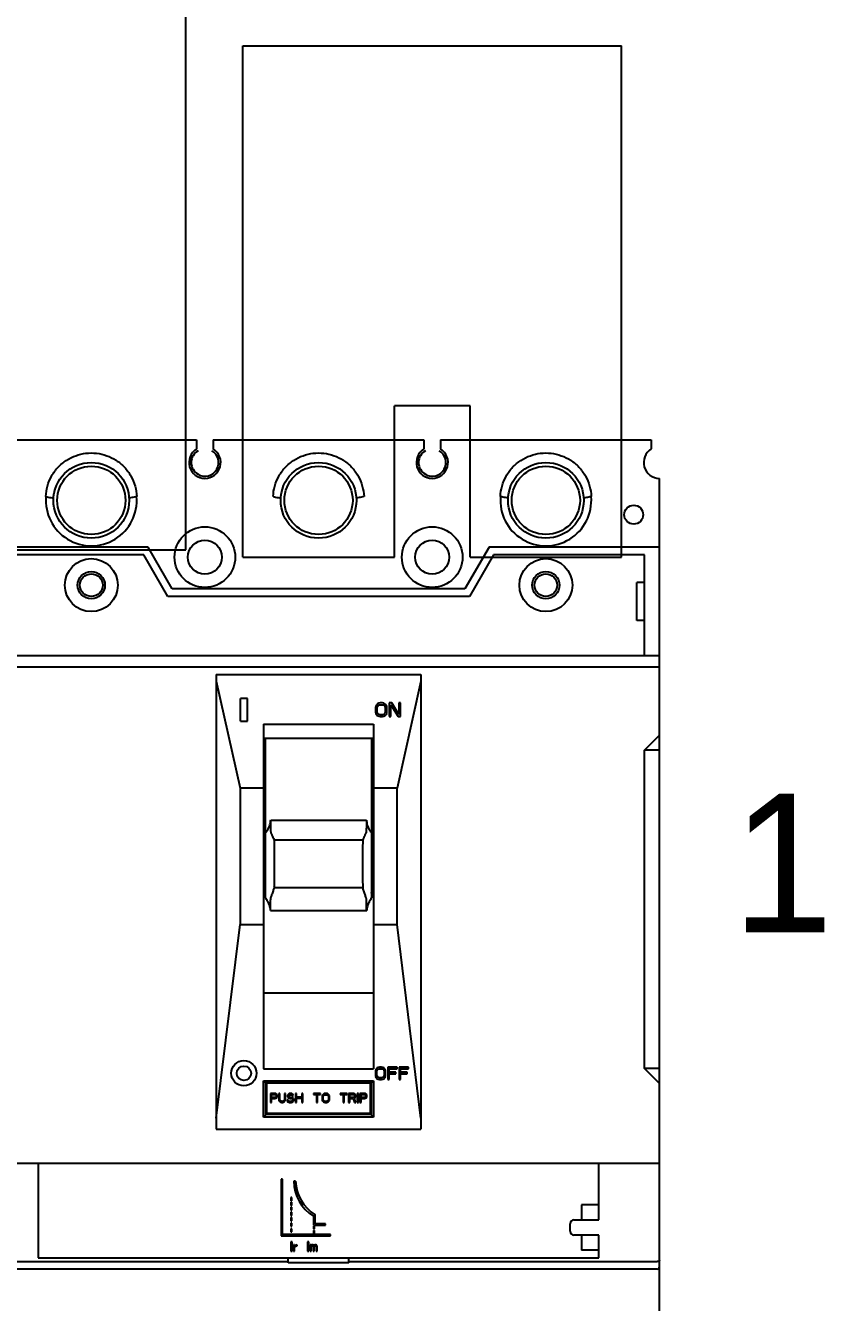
# Model space of a CAD drawing. Header units: feet. Extents: x 1 to 168002, y -59383 to 29717.
# Drawn here: x 109862 to 110552, y -16677 to -15573 of the extents above; entities that cross this region are included whole.
import ezdxf

# ---------------------------------------------------------------- set-up
doc = ezdxf.new("R2010")
doc.units = ezdxf.units.FT
doc.header["$LTSCALE"] = 50
doc.header["$MEASUREMENT"] = 0
doc.layers.get('0').update_dxf_attribs({"linetype": 'CONTINUOUS'})
doc.styles.add('돋움', font='')
doc.styles.get('돋움').set_extended_font_data('Dotum')

msp = doc.modelspace()

# ---------------------------------------------------------------- linework, layer by layer
at = {"color": 1}
for p, q in [((110000.6, -16026.5, 0.1), (110000.6, -15309.7, 0.1)), ((110049.7, -16032.7, 0.1), (110049.7, -15590.9, 0.1)), ((110049.7, -15590.9, 0.1), (110376.9, -15590.9, 0.1)), ((110376.9, -16032.7, 0.1), (110376.9, -15590.9, 0.1)), ((110180.6, -16032.7, 0.1), (110180.6, -15901.8, 0.1)), ((110246, -15901.8, 0.1), (110180.6, -15901.8, 0.1)), ((110246, -16032.7, 0.1), (110246, -15901.8, 0.1)), ((109836.9, -16026.5, 0.1), (110000.6, -16026.5, 0.1)), ((110049.7, -16032.7, 0.1), (110180.6, -16032.7, 0.1)), ((110246, -16032.7, 0.1), (110376.9, -16032.7, 0.1))]:
    msp.add_line(p, q, dxfattribs=at)
at = {"color": 0, "linetype": 'Continuous'}
for p, q in [((109842.2, -15931.2, 0.1), (110009.7, -15931.2, 0.1)), ((110009.7, -15931.2, 0.1), (110009.7, -15939.2, 0.1)), ((110024.1, -15931.2, 0.1), (110206.1, -15931.2, 0.1)), ((110024.1, -15931.2, 0.1), (110024.1, -15939.2, 0.1)), ((110206.1, -15931.2, 0.1), (110206.1, -15939.2, 0.1)), ((110220.5, -15931.2, 0.1), (110220.5, -15939.2, 0.1)), ((110220.5, -15931.2, 0.1), (110402.5, -15931.2, 0.1)), ((110402.5, -15931.2, 0.1), (110402.5, -15939.2, 0.1)), ((110409.7, -16801.1, 0.1), (110409.7, -15964.6, 0.1)), ((109967.8, -16024.2, 0.1), (109624.2, -16024.2, 0.1)), ((109964.1, -16030.7, 0.1), (109833.7, -16030.7, 0.1)), ((109984.9, -16066.7, 0.1), (109964.1, -16030.7, 0.1)), ((109988.6, -16060.2, 0.1), (109967.8, -16024.2, 0.1)), ((110262.4, -16024.2, 0.1), (110241.6, -16060.2, 0.1)), ((110266.2, -16030.7, 0.1), (110245.4, -16066.7, 0.1)), ((110409.7, -16024.2, 0.1), (110262.4, -16024.2, 0.1)), ((110396.6, -16030.7, 0.1), (110266.2, -16030.7, 0.1)), ((110396.6, -16117.8, 0.1), (110396.6, -16030.7, 0.1)), ((110396.6, -16054.6, 0.1), (110390, -16054.6, 0.1)), ((110390, -16087.3, 0.1), (110390, -16054.6, 0.1)), ((110241.6, -16060.2, 0.1), (109988.6, -16060.2, 0.1)), ((110245.4, -16066.7, 0.1), (109984.9, -16066.7, 0.1)), ((110396.6, -16087.3, 0.1), (110390, -16087.3, 0.1)), ((109624.2, -16117.8, 0.1), (110409.7, -16117.8, 0.1)), ((109624.2, -16127.6, 0.1), (110409.7, -16127.6, 0.1)), ((110026.8, -16134.1, 0.1), (110203.5, -16134.1, 0.1)), ((110026.8, -16134.1, 0.1), (110026.8, -16526.9, 0.1)), ((110026.8, -16140, 0.1), (110047.4, -16232.3, 0.1)), ((110203.5, -16140, 0.1), (110182.9, -16232.3, 0.1)), ((110203.5, -16134.1, 0.1), (110203.5, -16526.9, 0.1)), ((110047.6, -16174.5, 0.1), (110047.6, -16154.7, 0.1)), ((110053.7, -16154.7, 0.1), (110047.6, -16154.7, 0.1)), ((110053.7, -16174.5, 0.1), (110053.7, -16154.7, 0.1)), ((110164.7, -16161.4, 0.1), (110164.4, -16162.7, 0.1)), ((110164.4, -16162.7, 0.1), (110164.4, -16166.5, 0.1)), ((110165.1, -16160.4, 0.1), (110164.7, -16161.4, 0.1)), ((110166.1, -16159.4, 0.1), (110165.1, -16160.4, 0.1)), ((110165.9, -16162.7, 0.1), (110166.1, -16161.7, 0.1)), ((110165.9, -16166.5, 0.1), (110165.9, -16162.7, 0.1)), ((110167.1, -16158.9, 0.1), (110166.1, -16159.4, 0.1)), ((110166.1, -16161.7, 0.1), (110166.6, -16160.9, 0.1)), ((110166.6, -16160.9, 0.1), (110167.4, -16160.4, 0.1)), ((110168.3, -16158.7, 0.1), (110167.1, -16158.9, 0.1)), ((110167.4, -16160.4, 0.1), (110168.3, -16160.2, 0.1)), ((110170.3, -16158.7, 0.1), (110168.3, -16158.7, 0.1)), ((110168.3, -16160.2, 0.1), (110170.3, -16160.2, 0.1)), ((110171.5, -16158.9, 0.1), (110170.3, -16158.7, 0.1)), ((110170.3, -16160.2, 0.1), (110171.3, -16160.4, 0.1)), ((110171.3, -16160.4, 0.1), (110172, -16160.9, 0.1)), ((110172.5, -16159.4, 0.1), (110171.5, -16158.9, 0.1)), ((110172, -16160.9, 0.1), (110172.5, -16161.7, 0.1)), ((110173.5, -16160.4, 0.1), (110172.5, -16159.4, 0.1)), ((110172.5, -16161.7, 0.1), (110172.8, -16162.7, 0.1)), ((110172.8, -16162.7, 0.1), (110172.8, -16166.5, 0.1)), ((110174, -16161.4, 0.1), (110173.5, -16160.4, 0.1)), ((110174.2, -16162.7, 0.1), (110174, -16161.4, 0.1)), ((110174.2, -16166.5, 0.1), (110174.2, -16162.7, 0.1)), ((110178.4, -16158.7, 0.1), (110176.2, -16158.7, 0.1)), ((110176.2, -16158.7, 0.1), (110176.2, -16170.5, 0.1)), ((110177.7, -16160.2, 0.1), (110183.8, -16170.5, 0.1)), ((110177.7, -16170.5, 0.1), (110177.7, -16160.2, 0.1)), ((110184.5, -16168.7, 0.1), (110178.4, -16158.7, 0.1)), ((110186, -16158.7, 0.1), (110184.5, -16158.7, 0.1)), ((110184.5, -16158.7, 0.1), (110184.5, -16168.7, 0.1)), ((110186, -16170.5, 0.1), (110186, -16158.7, 0.1)), ((110047.6, -16174.5, 0.1), (110053.7, -16174.5, 0.1)), ((110164.4, -16166.5, 0.1), (110164.7, -16167.7, 0.1)), ((110164.7, -16167.7, 0.1), (110165.1, -16168.7, 0.1)), ((110165.1, -16168.7, 0.1), (110166.1, -16169.7, 0.1)), ((110166.1, -16167.5, 0.1), (110165.9, -16166.5, 0.1)), ((110166.6, -16168.2, 0.1), (110166.1, -16167.5, 0.1)), ((110166.1, -16169.7, 0.1), (110167.1, -16170.2, 0.1)), ((110167.4, -16168.7, 0.1), (110166.6, -16168.2, 0.1)), ((110167.1, -16170.2, 0.1), (110168.3, -16170.5, 0.1)), ((110168.3, -16169, 0.1), (110167.4, -16168.7, 0.1)), ((110170.3, -16169, 0.1), (110168.3, -16169, 0.1)), ((110168.3, -16170.5, 0.1), (110170.3, -16170.5, 0.1)), ((110171.3, -16168.7, 0.1), (110170.3, -16169, 0.1)), ((110170.3, -16170.5, 0.1), (110171.5, -16170.2, 0.1)), ((110172, -16168.2, 0.1), (110171.3, -16168.7, 0.1)), ((110171.5, -16170.2, 0.1), (110172.5, -16169.7, 0.1)), ((110172.5, -16167.5, 0.1), (110172, -16168.2, 0.1)), ((110172.8, -16166.5, 0.1), (110172.5, -16167.5, 0.1)), ((110172.5, -16169.7, 0.1), (110173.5, -16168.7, 0.1)), ((110173.5, -16168.7, 0.1), (110174, -16167.7, 0.1)), ((110174, -16167.7, 0.1), (110174.2, -16166.5, 0.1)), ((110176.2, -16170.5, 0.1), (110177.7, -16170.5, 0.1)), ((110183.8, -16170.5, 0.1), (110186, -16170.5, 0.1)), ((110067.7, -16177, 0.1), (110067.7, -16474.8, 0.1)), ((110162.6, -16177, 0.1), (110162.6, -16474.8, 0.1)), ((110396.6, -16199.6, 0.1), (110409.7, -16186.5, 0.1)), ((110067.7, -16189.1, 0.1), (110162.6, -16189.1, 0.1)), ((110069.3, -16327.1, 0.1), (110069.3, -16189.1, 0.1)), ((110160.9, -16189.1, 0.1), (110160.9, -16327.1, 0.1)), ((110409.7, -16199.6, 0.1), (110396.6, -16199.6, 0.1)), ((110396.6, -16474.5, 0.1), (110396.6, -16199.6, 0.1)), ((110067.7, -16232.3, 0.1), (110047.4, -16232.3, 0.1)), ((110047.4, -16232.3, 0.1), (110047.4, -16350.1, 0.1)), ((110182.9, -16232.3, 0.1), (110162.6, -16232.3, 0.1)), ((110182.9, -16350.1, 0.1), (110182.9, -16232.3, 0.1)), ((110076.9, -16277.1, 0.1), (110077, -16277, 0.1)), ((110077, -16277, 0.1), (110153.3, -16277, 0.1)), ((110153.3, -16277.1, 0.1), (110153.3, -16277, 0.1)), ((110076.9, -16318.3, 0.1), (110077, -16318.4, 0.1)), ((110153.3, -16318.4, 0.1), (110077, -16318.4, 0.1)), ((110153.3, -16318.3, 0.1), (110153.3, -16318.4, 0.1)), ((110026.8, -16517.6, 0.1), (110047.4, -16350.1, 0.1)), ((110047.4, -16350.1, 0.1), (110067.7, -16350.1, 0.1)), ((110162.6, -16350.1, 0.1), (110182.9, -16350.1, 0.1)), ((110203.5, -16517.6, 0.1), (110182.9, -16350.1, 0.1)), ((110067.7, -16409.2, 0.1), (110162.6, -16409.2, 0.1)), ((110165.8, -16474.1, 0.1), (110164.9, -16475, 0.1)), ((110166.7, -16473.6, 0.1), (110165.8, -16474.1, 0.1)), ((110167.8, -16473.4, 0.1), (110166.7, -16473.6, 0.1)), ((110166.9, -16475, 0.1), (110167.8, -16474.8, 0.1)), ((110169.5, -16473.4, 0.1), (110167.8, -16473.4, 0.1)), ((110167.8, -16474.8, 0.1), (110169.5, -16474.8, 0.1)), ((110170.7, -16473.6, 0.1), (110169.5, -16473.4, 0.1)), ((110169.5, -16474.8, 0.1), (110170.4, -16475, 0.1)), ((110171.5, -16474.1, 0.1), (110170.7, -16473.6, 0.1)), ((110172.4, -16475, 0.1), (110171.5, -16474.1, 0.1)), ((110174.9, -16473.4, 0.1), (110174.9, -16484.1, 0.1)), ((110182.9, -16473.4, 0.1), (110174.9, -16473.4, 0.1)), ((110176.2, -16474.8, 0.1), (110182.9, -16474.8, 0.1)), ((110176.2, -16477.7, 0.1), (110176.2, -16474.8, 0.1)), ((110182.9, -16474.8, 0.1), (110182.9, -16473.4, 0.1)), ((110192.7, -16473.4, 0.1), (110184.7, -16473.4, 0.1)), ((110184.7, -16473.4, 0.1), (110184.7, -16484.1, 0.1)), ((110186, -16474.8, 0.1), (110192.7, -16474.8, 0.1)), ((110186, -16477.7, 0.1), (110186, -16474.8, 0.1)), ((110192.7, -16474.8, 0.1), (110192.7, -16473.4, 0.1)), ((110409.7, -16474.5, 0.1), (110396.6, -16474.5, 0.1)), ((110409.7, -16487.6, 0.1), (110396.6, -16474.5, 0.1)), ((110067.7, -16485.2, 0.1), (110162.6, -16485.2, 0.1)), ((110069.6, -16487.2, 0.1), (110067.7, -16485.2, 0.1)), ((110067.7, -16516.6, 0.1), (110067.7, -16485.2, 0.1)), ((110162.6, -16485.2, 0.1), (110160.6, -16487.2, 0.1)), ((110162.6, -16485.2, 0.1), (110162.6, -16516.6, 0.1)), ((110164.4, -16475.9, 0.1), (110164.2, -16477, 0.1)), ((110164.2, -16477, 0.1), (110164.2, -16480.4, 0.1)), ((110164.2, -16480.4, 0.1), (110164.4, -16481.6, 0.1)), ((110164.9, -16475, 0.1), (110164.4, -16475.9, 0.1)), ((110164.4, -16481.6, 0.1), (110164.9, -16482.5, 0.1)), ((110164.9, -16482.5, 0.1), (110165.8, -16483.4, 0.1)), ((110165.5, -16477, 0.1), (110165.8, -16476.1, 0.1)), ((110165.5, -16480.4, 0.1), (110165.5, -16477, 0.1)), ((110165.8, -16481.3, 0.1), (110165.5, -16480.4, 0.1)), ((110165.8, -16476.1, 0.1), (110166.2, -16475.4, 0.1)), ((110166.2, -16482, 0.1), (110165.8, -16481.3, 0.1)), ((110165.8, -16483.4, 0.1), (110166.7, -16483.8, 0.1)), ((110166.2, -16475.4, 0.1), (110166.9, -16475, 0.1)), ((110166.9, -16482.5, 0.1), (110166.2, -16482, 0.1)), ((110166.7, -16483.8, 0.1), (110167.8, -16484.1, 0.1)), ((110167.8, -16482.7, 0.1), (110166.9, -16482.5, 0.1)), ((110169.5, -16482.7, 0.1), (110167.8, -16482.7, 0.1)), ((110167.8, -16484.1, 0.1), (110169.5, -16484.1, 0.1)), ((110170.4, -16482.5, 0.1), (110169.5, -16482.7, 0.1)), ((110169.5, -16484.1, 0.1), (110170.7, -16483.8, 0.1)), ((110170.4, -16475, 0.1), (110171.1, -16475.4, 0.1)), ((110171.1, -16482, 0.1), (110170.4, -16482.5, 0.1)), ((110170.7, -16483.8, 0.1), (110171.5, -16483.4, 0.1)), ((110171.1, -16475.4, 0.1), (110171.5, -16476.1, 0.1)), ((110171.5, -16481.3, 0.1), (110171.1, -16482, 0.1)), ((110171.5, -16476.1, 0.1), (110171.8, -16477, 0.1)), ((110171.8, -16480.4, 0.1), (110171.5, -16481.3, 0.1)), ((110171.5, -16483.4, 0.1), (110172.4, -16482.5, 0.1)), ((110171.8, -16477, 0.1), (110171.8, -16480.4, 0.1)), ((110172.9, -16475.9, 0.1), (110172.4, -16475, 0.1)), ((110172.4, -16482.5, 0.1), (110172.9, -16481.6, 0.1)), ((110173.1, -16477, 0.1), (110172.9, -16475.9, 0.1)), ((110172.9, -16481.6, 0.1), (110173.1, -16480.4, 0.1)), ((110173.1, -16480.4, 0.1), (110173.1, -16477, 0.1)), ((110174.9, -16484.1, 0.1), (110176.2, -16484.1, 0.1)), ((110182, -16477.7, 0.1), (110176.2, -16477.7, 0.1)), ((110176.2, -16479.1, 0.1), (110182, -16479.1, 0.1)), ((110176.2, -16484.1, 0.1), (110176.2, -16479.1, 0.1)), ((110182, -16479.1, 0.1), (110182, -16477.7, 0.1)), ((110184.7, -16484.1, 0.1), (110186, -16484.1, 0.1)), ((110191.8, -16477.7, 0.1), (110186, -16477.7, 0.1)), ((110186, -16479.1, 0.1), (110191.8, -16479.1, 0.1)), ((110186, -16484.1, 0.1), (110186, -16479.1, 0.1)), ((110191.8, -16479.1, 0.1), (110191.8, -16477.7, 0.1)), ((110069.6, -16486.9, 0.1), (110160.6, -16486.9, 0.1)), ((110069.6, -16514.7, 0.1), (110069.6, -16486.9, 0.1)), ((110070.3, -16513.1, 0.1), (110070.3, -16486.9, 0.1)), ((110073.5, -16496.2, 0.1), (110073.5, -16504, 0.1)), ((110077.3, -16496.2, 0.1), (110073.5, -16496.2, 0.1)), ((110078.2, -16496.3, 0.1), (110077.3, -16496.2, 0.1)), ((110078.8, -16496.8, 0.1), (110078.2, -16496.3, 0.1)), ((110079.3, -16497.5, 0.1), (110078.8, -16496.8, 0.1)), ((110080.7, -16496.2, 0.1), (110080.7, -16501.3, 0.1)), ((110081.7, -16496.2, 0.1), (110080.7, -16496.2, 0.1)), ((110081.7, -16501.3, 0.1), (110081.7, -16496.2, 0.1)), ((110085.6, -16496.2, 0.1), (110085.6, -16501.3, 0.1)), ((110086.6, -16496.2, 0.1), (110085.6, -16496.2, 0.1)), ((110086.6, -16501.3, 0.1), (110086.6, -16496.2, 0.1)), ((110089.2, -16496.7, 0.1), (110088.5, -16497.3, 0.1)), ((110089.8, -16496.3, 0.1), (110089.2, -16496.7, 0.1)), ((110090.5, -16496.2, 0.1), (110089.8, -16496.3, 0.1)), ((110091.3, -16496.2, 0.1), (110090.5, -16496.2, 0.1)), ((110092.1, -16496.3, 0.1), (110091.3, -16496.2, 0.1)), ((110092.7, -16496.8, 0.1), (110092.1, -16496.3, 0.1)), ((110093.2, -16497.5, 0.1), (110092.7, -16496.8, 0.1)), ((110095.2, -16496.2, 0.1), (110095.2, -16504, 0.1)), ((110096.1, -16496.2, 0.1), (110095.2, -16496.2, 0.1)), ((110096.1, -16499.3, 0.1), (110096.1, -16496.2, 0.1)), ((110100.7, -16496.2, 0.1), (110100.7, -16499.3, 0.1)), ((110101.6, -16496.2, 0.1), (110100.7, -16496.2, 0.1)), ((110101.6, -16504, 0.1), (110101.6, -16496.2, 0.1)), ((110110.7, -16496.2, 0.1), (110110.7, -16497, 0.1)), ((110116.9, -16496.2, 0.1), (110110.7, -16496.2, 0.1)), ((110116.9, -16497, 0.1), (110116.9, -16496.2, 0.1)), ((110119.3, -16496.7, 0.1), (110118.6, -16497.3, 0.1)), ((110119.9, -16496.3, 0.1), (110119.3, -16496.7, 0.1)), ((110120.7, -16496.2, 0.1), (110119.9, -16496.3, 0.1)), ((110122, -16496.2, 0.1), (110120.7, -16496.2, 0.1)), ((110122.8, -16496.3, 0.1), (110122, -16496.2, 0.1)), ((110123.5, -16496.7, 0.1), (110122.8, -16496.3, 0.1)), ((110124.1, -16497.3, 0.1), (110123.5, -16496.7, 0.1)), ((110133.7, -16496.2, 0.1), (110133.7, -16497, 0.1)), ((110139.9, -16496.2, 0.1), (110133.7, -16496.2, 0.1)), ((110139.9, -16497, 0.1), (110139.9, -16496.2, 0.1)), ((110141.1, -16496.2, 0.1), (110141.1, -16504, 0.1)), ((110145, -16496.2, 0.1), (110141.1, -16496.2, 0.1)), ((110145.8, -16496.3, 0.1), (110145, -16496.2, 0.1)), ((110146.5, -16496.8, 0.1), (110145.8, -16496.3, 0.1)), ((110147, -16497.5, 0.1), (110146.5, -16496.8, 0.1)), ((110148.6, -16496.2, 0.1), (110148.6, -16504, 0.1)), ((110149.6, -16496.2, 0.1), (110148.6, -16496.2, 0.1)), ((110149.6, -16504, 0.1), (110149.6, -16496.2, 0.1)), ((110150.9, -16496.2, 0.1), (110150.9, -16504, 0.1)), ((110154.8, -16496.2, 0.1), (110150.9, -16496.2, 0.1)), ((110155.6, -16496.3, 0.1), (110154.8, -16496.2, 0.1)), ((110156.2, -16496.8, 0.1), (110155.6, -16496.3, 0.1)), ((110156.7, -16497.5, 0.1), (110156.2, -16496.8, 0.1)), ((110160, -16513.1, 0.1), (110160, -16486.9, 0.1)), ((110160.6, -16486.9, 0.1), (110160.6, -16514.7, 0.1)), ((110073.5, -16504, 0.1), (110074.4, -16504, 0.1)), ((110074.4, -16499.5, 0.1), (110074.4, -16497, 0.1)), ((110074.4, -16497, 0.1), (110077.5, -16497, 0.1)), ((110077.5, -16499.5, 0.1), (110074.4, -16499.5, 0.1)), ((110074.4, -16504, 0.1), (110074.4, -16500.5, 0.1)), ((110074.4, -16500.5, 0.1), (110077.3, -16500.5, 0.1)), ((110077.3, -16500.5, 0.1), (110078.2, -16500.3, 0.1)), ((110077.5, -16497, 0.1), (110078, -16497.2, 0.1)), ((110078, -16499.3, 0.1), (110077.5, -16499.5, 0.1)), ((110078, -16497.2, 0.1), (110078.3, -16497.5, 0.1)), ((110078.3, -16499, 0.1), (110078, -16499.3, 0.1)), ((110078.2, -16500.3, 0.1), (110078.8, -16499.8, 0.1)), ((110078.3, -16497.5, 0.1), (110078.5, -16498, 0.1)), ((110078.5, -16498.5, 0.1), (110078.3, -16499, 0.1)), ((110078.5, -16498, 0.1), (110078.5, -16498.5, 0.1)), ((110078.8, -16499.8, 0.1), (110079.3, -16499.2, 0.1)), ((110079.5, -16498, 0.1), (110079.3, -16497.5, 0.1)), ((110079.3, -16499.2, 0.1), (110079.5, -16498.7, 0.1)), ((110079.5, -16498.7, 0.1), (110079.5, -16498, 0.1)), ((110080.7, -16501.3, 0.1), (110080.9, -16502.1, 0.1)), ((110080.9, -16502.1, 0.1), (110081.2, -16502.8, 0.1)), ((110081.2, -16502.8, 0.1), (110081.9, -16503.5, 0.1)), ((110081.9, -16502, 0.1), (110081.7, -16501.3, 0.1)), ((110082.2, -16502.5, 0.1), (110081.9, -16502, 0.1)), ((110081.9, -16503.5, 0.1), (110082.5, -16503.8, 0.1)), ((110082.7, -16502.8, 0.1), (110082.2, -16502.5, 0.1)), ((110082.5, -16503.8, 0.1), (110083.3, -16504, 0.1)), ((110083.3, -16503, 0.1), (110082.7, -16502.8, 0.1)), ((110084, -16503, 0.1), (110083.3, -16503, 0.1)), ((110083.3, -16504, 0.1), (110084, -16504, 0.1)), ((110084.6, -16502.8, 0.1), (110084, -16503, 0.1)), ((110084, -16504, 0.1), (110084.8, -16503.8, 0.1)), ((110085.1, -16502.5, 0.1), (110084.6, -16502.8, 0.1)), ((110084.8, -16503.8, 0.1), (110085.4, -16503.5, 0.1)), ((110085.4, -16502, 0.1), (110085.1, -16502.5, 0.1)), ((110085.6, -16501.3, 0.1), (110085.4, -16502, 0.1)), ((110085.4, -16503.5, 0.1), (110086.1, -16502.8, 0.1)), ((110086.1, -16502.8, 0.1), (110086.4, -16502.1, 0.1)), ((110086.4, -16502.1, 0.1), (110086.6, -16501.3, 0.1)), ((110087.9, -16501.8, 0.1), (110088, -16502.5, 0.1)), ((110088.8, -16501.8, 0.1), (110087.9, -16501.8, 0.1)), ((110088, -16502.5, 0.1), (110088.5, -16503.3, 0.1)), ((110088.5, -16497.3, 0.1), (110088.4, -16498, 0.1)), ((110088.4, -16498, 0.1), (110088.4, -16498.7, 0.1)), ((110088.4, -16498.7, 0.1), (110088.5, -16499.3, 0.1)), ((110088.5, -16499.3, 0.1), (110089.2, -16500, 0.1)), ((110088.5, -16503.3, 0.1), (110089.3, -16503.8, 0.1)), ((110089, -16502.3, 0.1), (110088.8, -16501.8, 0.1)), ((110089.5, -16502.8, 0.1), (110089, -16502.3, 0.1)), ((110089.2, -16500, 0.1), (110089.8, -16500.3, 0.1)), ((110089.3, -16498.2, 0.1), (110089.5, -16497.7, 0.1)), ((110089.3, -16498.5, 0.1), (110089.3, -16498.2, 0.1)), ((110089.5, -16499, 0.1), (110089.3, -16498.5, 0.1)), ((110089.3, -16503.8, 0.1), (110090.1, -16504, 0.1)), ((110089.5, -16497.7, 0.1), (110090, -16497.3, 0.1)), ((110090, -16499.3, 0.1), (110089.5, -16499, 0.1)), ((110090.1, -16503, 0.1), (110089.5, -16502.8, 0.1)), ((110089.8, -16500.3, 0.1), (110090.5, -16500.5, 0.1)), ((110090, -16497.3, 0.1), (110090.5, -16497.2, 0.1)), ((110090.5, -16499.5, 0.1), (110090, -16499.3, 0.1)), ((110091.4, -16503, 0.1), (110090.1, -16503, 0.1)), ((110090.1, -16504, 0.1), (110091.4, -16504, 0.1)), ((110090.5, -16497.2, 0.1), (110091.4, -16497.2, 0.1)), ((110091.4, -16499.5, 0.1), (110090.5, -16499.5, 0.1)), ((110090.5, -16500.5, 0.1), (110091.4, -16500.5, 0.1)), ((110091.4, -16497.2, 0.1), (110091.9, -16497.3, 0.1)), ((110092.2, -16499.7, 0.1), (110091.4, -16499.5, 0.1)), ((110091.4, -16500.5, 0.1), (110092.1, -16500.6, 0.1)), ((110092.1, -16502.8, 0.1), (110091.4, -16503, 0.1)), ((110091.4, -16504, 0.1), (110092.2, -16503.8, 0.1)), ((110091.9, -16497.3, 0.1), (110092.2, -16497.7, 0.1)), ((110092.1, -16500.6, 0.1), (110092.6, -16501, 0.1)), ((110092.6, -16502.5, 0.1), (110092.1, -16502.8, 0.1)), ((110092.2, -16497.7, 0.1), (110092.4, -16498, 0.1)), ((110092.9, -16500, 0.1), (110092.2, -16499.7, 0.1)), ((110092.2, -16503.8, 0.1), (110092.9, -16503.5, 0.1)), ((110092.4, -16498, 0.1), (110093.4, -16498, 0.1)), ((110092.6, -16501, 0.1), (110092.9, -16501.5, 0.1)), ((110092.9, -16502, 0.1), (110092.6, -16502.5, 0.1)), ((110093.5, -16500.6, 0.1), (110092.9, -16500, 0.1)), ((110092.9, -16501.5, 0.1), (110092.9, -16502, 0.1)), ((110092.9, -16503.5, 0.1), (110093.5, -16502.8, 0.1)), ((110093.4, -16498, 0.1), (110093.2, -16497.5, 0.1)), ((110093.9, -16501.3, 0.1), (110093.5, -16500.6, 0.1)), ((110093.5, -16502.8, 0.1), (110093.9, -16502.1, 0.1)), ((110093.9, -16502.1, 0.1), (110093.9, -16501.3, 0.1)), ((110095.2, -16504, 0.1), (110096.1, -16504, 0.1)), ((110100.7, -16499.3, 0.1), (110096.1, -16499.3, 0.1)), ((110096.1, -16504, 0.1), (110096.1, -16500.3, 0.1)), ((110096.1, -16500.3, 0.1), (110100.7, -16500.3, 0.1)), ((110100.7, -16500.3, 0.1), (110100.7, -16504, 0.1)), ((110100.7, -16504, 0.1), (110101.6, -16504, 0.1)), ((110110.7, -16497, 0.1), (110113.3, -16497, 0.1)), ((110113.3, -16497, 0.1), (110113.3, -16504, 0.1)), ((110113.3, -16504, 0.1), (110114.3, -16504, 0.1)), ((110114.3, -16497, 0.1), (110116.9, -16497, 0.1)), ((110114.3, -16504, 0.1), (110114.3, -16497, 0.1)), ((110118.3, -16498, 0.1), (110118.2, -16498.8, 0.1)), ((110118.2, -16498.8, 0.1), (110118.2, -16501.3, 0.1)), ((110118.2, -16501.3, 0.1), (110118.3, -16502.1, 0.1)), ((110118.6, -16497.3, 0.1), (110118.3, -16498, 0.1)), ((110118.3, -16502.1, 0.1), (110118.6, -16502.8, 0.1)), ((110118.6, -16502.8, 0.1), (110119.3, -16503.5, 0.1)), ((110119.1, -16498.8, 0.1), (110119.3, -16498.2, 0.1)), ((110119.1, -16501.3, 0.1), (110119.1, -16498.8, 0.1)), ((110119.3, -16502, 0.1), (110119.1, -16501.3, 0.1)), ((110119.3, -16498.2, 0.1), (110119.6, -16497.7, 0.1)), ((110119.6, -16502.5, 0.1), (110119.3, -16502, 0.1)), ((110119.3, -16503.5, 0.1), (110119.9, -16503.8, 0.1)), ((110119.6, -16497.7, 0.1), (110120.1, -16497.3, 0.1)), ((110120.1, -16502.8, 0.1), (110119.6, -16502.5, 0.1)), ((110119.9, -16503.8, 0.1), (110120.7, -16504, 0.1)), ((110120.1, -16497.3, 0.1), (110120.7, -16497.2, 0.1)), ((110120.7, -16503, 0.1), (110120.1, -16502.8, 0.1)), ((110120.7, -16497.2, 0.1), (110122, -16497.2, 0.1)), ((110122, -16503, 0.1), (110120.7, -16503, 0.1)), ((110120.7, -16504, 0.1), (110122, -16504, 0.1)), ((110122, -16497.2, 0.1), (110122.7, -16497.3, 0.1)), ((110122.7, -16502.8, 0.1), (110122, -16503, 0.1)), ((110122, -16504, 0.1), (110122.8, -16503.8, 0.1)), ((110122.7, -16497.3, 0.1), (110123.2, -16497.7, 0.1)), ((110123.2, -16502.5, 0.1), (110122.7, -16502.8, 0.1)), ((110122.8, -16503.8, 0.1), (110123.5, -16503.5, 0.1)), ((110123.2, -16497.7, 0.1), (110123.5, -16498.2, 0.1)), ((110123.5, -16502, 0.1), (110123.2, -16502.5, 0.1)), ((110123.5, -16498.2, 0.1), (110123.7, -16498.8, 0.1)), ((110123.7, -16501.3, 0.1), (110123.5, -16502, 0.1)), ((110123.5, -16503.5, 0.1), (110124.1, -16502.8, 0.1)), ((110123.7, -16498.8, 0.1), (110123.7, -16501.3, 0.1)), ((110124.5, -16498, 0.1), (110124.1, -16497.3, 0.1)), ((110124.1, -16502.8, 0.1), (110124.5, -16502.1, 0.1)), ((110124.6, -16498.8, 0.1), (110124.5, -16498, 0.1)), ((110124.5, -16502.1, 0.1), (110124.6, -16501.3, 0.1)), ((110124.6, -16501.3, 0.1), (110124.6, -16498.8, 0.1)), ((110133.7, -16497, 0.1), (110136.3, -16497, 0.1)), ((110136.3, -16497, 0.1), (110136.3, -16504, 0.1)), ((110136.3, -16504, 0.1), (110137.3, -16504, 0.1)), ((110137.3, -16504, 0.1), (110137.3, -16497, 0.1)), ((110137.3, -16497, 0.1), (110139.9, -16497, 0.1)), ((110141.1, -16504, 0.1), (110142.1, -16504, 0.1)), ((110142.1, -16499.5, 0.1), (110142.1, -16497, 0.1)), ((110142.1, -16497, 0.1), (110145.2, -16497, 0.1)), ((110145.2, -16499.5, 0.1), (110142.1, -16499.5, 0.1)), ((110142.1, -16504, 0.1), (110142.1, -16500.5, 0.1)), ((110142.1, -16500.5, 0.1), (110144.9, -16500.5, 0.1)), ((110144.9, -16500.5, 0.1), (110146.2, -16504, 0.1)), ((110145.2, -16497, 0.1), (110145.7, -16497.2, 0.1)), ((110145.7, -16499.3, 0.1), (110145.2, -16499.5, 0.1)), ((110145.7, -16497.2, 0.1), (110146, -16497.5, 0.1)), ((110146, -16499, 0.1), (110145.7, -16499.3, 0.1)), ((110145.8, -16500.1, 0.1), (110146.5, -16499.8, 0.1)), ((110147.3, -16504, 0.1), (110145.8, -16500.1, 0.1)), ((110146, -16497.5, 0.1), (110146.2, -16498, 0.1)), ((110146.2, -16498.5, 0.1), (110146, -16499, 0.1)), ((110146.2, -16498, 0.1), (110146.2, -16498.5, 0.1)), ((110146.2, -16504, 0.1), (110147.3, -16504, 0.1)), ((110146.5, -16499.8, 0.1), (110147, -16499.2, 0.1)), ((110147.1, -16498, 0.1), (110147, -16497.5, 0.1)), ((110147, -16499.2, 0.1), (110147.1, -16498.7, 0.1)), ((110147.1, -16498.7, 0.1), (110147.1, -16498, 0.1)), ((110148.6, -16504, 0.1), (110149.6, -16504, 0.1)), ((110150.9, -16504, 0.1), (110151.8, -16504, 0.1)), ((110151.8, -16499.5, 0.1), (110151.8, -16497, 0.1)), ((110151.8, -16497, 0.1), (110154.9, -16497, 0.1)), ((110154.9, -16499.5, 0.1), (110151.8, -16499.5, 0.1)), ((110151.8, -16500.5, 0.1), (110154.8, -16500.5, 0.1)), ((110151.8, -16504, 0.1), (110151.8, -16500.5, 0.1)), ((110154.8, -16500.5, 0.1), (110155.6, -16500.3, 0.1)), ((110154.9, -16497, 0.1), (110155.4, -16497.2, 0.1)), ((110155.4, -16499.3, 0.1), (110154.9, -16499.5, 0.1)), ((110155.4, -16497.2, 0.1), (110155.7, -16497.5, 0.1)), ((110155.7, -16499, 0.1), (110155.4, -16499.3, 0.1)), ((110155.6, -16500.3, 0.1), (110156.2, -16499.8, 0.1)), ((110155.7, -16497.5, 0.1), (110155.9, -16498, 0.1)), ((110155.9, -16498.5, 0.1), (110155.7, -16499, 0.1)), ((110155.9, -16498, 0.1), (110155.9, -16498.5, 0.1)), ((110156.2, -16499.8, 0.1), (110156.7, -16499.2, 0.1)), ((110156.9, -16498, 0.1), (110156.7, -16497.5, 0.1)), ((110156.7, -16499.2, 0.1), (110156.9, -16498.7, 0.1)), ((110156.9, -16498.7, 0.1), (110156.9, -16498, 0.1)), ((110069.6, -16514.7, 0.1), (110067.7, -16516.6, 0.1)), ((110162.6, -16516.6, 0.1), (110067.7, -16516.6, 0.1)), ((110069.6, -16513.1, 0.1), (110160.6, -16513.1, 0.1)), ((110160.6, -16514.4, 0.1), (110069.6, -16514.4, 0.1)), ((110160.6, -16514.7, 0.1), (110162.6, -16516.6, 0.1)), ((110026.8, -16526.9, 0.1), (110203.5, -16526.9, 0.1)), ((109624.2, -16556.3, 0.1), (110409.7, -16556.3, 0.1)), ((109872.9, -16556.3, 0.1), (109872.9, -16638.1, 0.1)), ((110357.3, -16605.4, 0.1), (110357.3, -16556.3, 0.1)), ((110357.3, -16592.4, 0.1), (110342.2, -16592.4, 0.1)), ((110342.2, -16592.4, 0.1), (110342.2, -16605.4, 0.1)), ((110335.7, -16605.4, 0.1), (110357.3, -16605.4, 0.1)), ((110332.4, -16615.2, 0.1), (110332.4, -16608.7, 0.1)), ((110357.3, -16618.5, 0.1), (110335.7, -16618.5, 0.1)), ((110342.2, -16618.5, 0.1), (110342.2, -16631.6, 0.1)), ((110357.3, -16638.1, 0.1), (110357.3, -16618.5, 0.1)), ((109872.9, -16638.1, 0.1), (110357.3, -16638.1, 0.1)), ((110088.9, -16642.6, 0.1), (110088.9, -16638.1, 0.1)), ((110141.3, -16642.6, 0.1), (110141.3, -16638.1, 0.1)), ((110357.3, -16631.6, 0.1), (110342.2, -16631.6, 0.1)), ((109823.2, -16641.4, 0.1), (110088.9, -16641.4, 0.1)), ((110407.7, -16648, 0.1), (109823.2, -16648, 0.1)), ((110141.3, -16642.6, 0.1), (110088.9, -16642.6, 0.1)), ((110141.3, -16641.4, 0.1), (110407.7, -16641.4, 0.1))]:
    msp.add_line(p, q, dxfattribs=at)
at = {"color": 0}
for p, q in [((110067.7, -16177, 0.1), (110162.6, -16177, 0.1)), ((110073.8, -16259.9, 0.1), (110156.5, -16259.9, 0.1)), ((110073.6, -16338.1, 0.1), (110156.7, -16338.1, 0.1)), ((110067.7, -16474.8, 0.1), (110162.6, -16474.8, 0.1))]:
    msp.add_line(p, q, dxfattribs=at)
at = {"color": 7, "linetype": 'Continuous'}
for p, q in [((110082.8, -16570.2, 0.1), (110082.8, -16619.3, 0.1)), ((110084.1, -16570.2, 0.1), (110082.8, -16570.2, 0.1)), ((110084.1, -16618, 0.1), (110084.1, -16570.2, 0.1)), ((110095.2, -16571.9, 0.1), (110093.9, -16571.9, 0.1)), ((110091.3, -16586.1, 0.1), (110091.3, -16588.8, 0.1)), ((110092.1, -16586.1, 0.1), (110091.3, -16586.1, 0.1)), ((110091.3, -16588.8, 0.1), (110092.1, -16588.8, 0.1)), ((110091.3, -16590.2, 0.1), (110091.3, -16592.9, 0.1)), ((110092.1, -16590.2, 0.1), (110091.3, -16590.2, 0.1)), ((110091.3, -16592.9, 0.1), (110092.1, -16592.9, 0.1)), ((110091.3, -16594.4, 0.1), (110091.3, -16597.1, 0.1)), ((110092.1, -16594.4, 0.1), (110091.3, -16594.4, 0.1)), ((110092.1, -16588.8, 0.1), (110092.1, -16586.1, 0.1)), ((110092.1, -16592.9, 0.1), (110092.1, -16590.2, 0.1)), ((110092.1, -16597.1, 0.1), (110092.1, -16594.4, 0.1)), ((110091.3, -16597.1, 0.1), (110092.1, -16597.1, 0.1)), ((110092.1, -16598.7, 0.1), (110091.3, -16598.7, 0.1)), ((110091.3, -16598.7, 0.1), (110091.3, -16601.5, 0.1)), ((110091.3, -16601.5, 0.1), (110092.1, -16601.5, 0.1)), ((110091.3, -16603.4, 0.1), (110091.3, -16606.1, 0.1)), ((110092.1, -16603.4, 0.1), (110091.3, -16603.4, 0.1)), ((110091.3, -16606.1, 0.1), (110092.1, -16606.1, 0.1)), ((110092.1, -16601.5, 0.1), (110092.1, -16598.7, 0.1)), ((110092.1, -16606.1, 0.1), (110092.1, -16603.4, 0.1)), ((110110.8, -16602.3, 0.1), (110110.8, -16610.1, 0.1)), ((110112.1, -16608.8, 0.1), (110112.1, -16600.9, 0.1)), ((110125.3, -16618, 0.1), (110084.1, -16618, 0.1)), ((110092.1, -16608.2, 0.1), (110091.3, -16608.2, 0.1)), ((110091.3, -16608.2, 0.1), (110091.3, -16610.9, 0.1)), ((110091.3, -16610.9, 0.1), (110092.1, -16610.9, 0.1)), ((110091.3, -16613.1, 0.1), (110091.3, -16615.8, 0.1)), ((110092.1, -16613.1, 0.1), (110091.3, -16613.1, 0.1)), ((110091.3, -16615.8, 0.1), (110092.1, -16615.8, 0.1)), ((110092.1, -16610.9, 0.1), (110092.1, -16608.2, 0.1)), ((110092.1, -16615.8, 0.1), (110092.1, -16613.1, 0.1)), ((110110.8, -16610.1, 0.1), (110121.2, -16610.1, 0.1)), ((110111.6, -16610.9, 0.1), (110110.8, -16610.9, 0.1)), ((110110.8, -16610.9, 0.1), (110110.8, -16613.1, 0.1)), ((110110.8, -16613.1, 0.1), (110111.6, -16613.1, 0.1)), ((110110.8, -16614.6, 0.1), (110110.8, -16616.8, 0.1)), ((110111.6, -16614.6, 0.1), (110110.8, -16614.6, 0.1)), ((110110.8, -16616.8, 0.1), (110111.6, -16616.8, 0.1)), ((110111.6, -16613.1, 0.1), (110111.6, -16610.9, 0.1)), ((110111.6, -16616.8, 0.1), (110111.6, -16614.6, 0.1)), ((110121.2, -16608.8, 0.1), (110112.1, -16608.8, 0.1)), ((110121.2, -16610.1, 0.1), (110121.2, -16608.8, 0.1)), ((110125.3, -16619.3, 0.1), (110125.3, -16618, 0.1)), ((110082.8, -16619.3, 0.1), (110125.3, -16619.3, 0.1)), ((110091.3, -16624.5, 0.1), (110091.3, -16632.4, 0.1)), ((110092.3, -16624.5, 0.1), (110091.3, -16624.5, 0.1)), ((110092.3, -16632.4, 0.1), (110092.3, -16624.5, 0.1)), ((110093.6, -16627, 0.1), (110093.6, -16632.4, 0.1)), ((110094.4, -16627, 0.1), (110093.6, -16627, 0.1)), ((110094.4, -16628, 0.1), (110094.4, -16627, 0.1)), ((110094.7, -16627.7, 0.1), (110094.4, -16628, 0.1)), ((110094.4, -16629, 0.1), (110094.9, -16628.4, 0.1)), ((110094.4, -16632.4, 0.1), (110094.4, -16629, 0.1)), ((110095.2, -16627.4, 0.1), (110094.7, -16627.7, 0.1)), ((110094.9, -16628.4, 0.1), (110095.5, -16628, 0.1)), ((110095.7, -16627.2, 0.1), (110095.2, -16627.4, 0.1)), ((110095.5, -16628, 0.1), (110096.5, -16627.9, 0.1)), ((110096.5, -16627, 0.1), (110095.7, -16627.2, 0.1)), ((110096.5, -16627.9, 0.1), (110096.5, -16627, 0.1)), ((110106.7, -16624.5, 0.1), (110105.7, -16624.5, 0.1)), ((110105.7, -16624.5, 0.1), (110105.7, -16632.4, 0.1)), ((110106.7, -16632.4, 0.1), (110106.7, -16624.5, 0.1)), ((110108.8, -16627, 0.1), (110108, -16627, 0.1)), ((110108, -16627, 0.1), (110108, -16632.4, 0.1)), ((110108.8, -16627.5, 0.1), (110108.8, -16627, 0.1)), ((110109.1, -16627.2, 0.1), (110108.8, -16627.5, 0.1)), ((110108.8, -16628.2, 0.1), (110109.1, -16627.9, 0.1)), ((110108.8, -16632.4, 0.1), (110108.8, -16628.2, 0.1)), ((110109.6, -16627, 0.1), (110109.1, -16627.2, 0.1)), ((110109.1, -16627.9, 0.1), (110109.6, -16627.7, 0.1)), ((110110.3, -16627, 0.1), (110109.6, -16627, 0.1)), ((110109.6, -16627.7, 0.1), (110109.9, -16627.7, 0.1)), ((110109.9, -16627.7, 0.1), (110110.3, -16627.9, 0.1)), ((110110.8, -16627.2, 0.1), (110110.3, -16627, 0.1)), ((110110.3, -16627.9, 0.1), (110110.4, -16628, 0.1)), ((110110.4, -16628, 0.1), (110110.6, -16628.4, 0.1)), ((110110.6, -16628.4, 0.1), (110110.6, -16632.4, 0.1)), ((110111.3, -16627.7, 0.1), (110110.8, -16627.2, 0.1)), ((110111.7, -16627.2, 0.1), (110111.3, -16627.7, 0.1)), ((110111.4, -16628.4, 0.1), (110111.6, -16628, 0.1)), ((110111.4, -16632.4, 0.1), (110111.4, -16628.4, 0.1)), ((110111.6, -16628, 0.1), (110111.7, -16627.9, 0.1)), ((110112.2, -16627, 0.1), (110111.7, -16627.2, 0.1)), ((110111.7, -16627.9, 0.1), (110112.1, -16627.7, 0.1)), ((110112.1, -16627.7, 0.1), (110112.6, -16627.7, 0.1)), ((110112.9, -16627, 0.1), (110112.2, -16627, 0.1)), ((110112.6, -16627.7, 0.1), (110112.9, -16627.9, 0.1)), ((110113.4, -16627.2, 0.1), (110112.9, -16627, 0.1)), ((110112.9, -16627.9, 0.1), (110113.1, -16628, 0.1)), ((110113.1, -16628, 0.1), (110113.2, -16628.4, 0.1)), ((110113.2, -16628.4, 0.1), (110113.2, -16632.4, 0.1)), ((110113.7, -16627.5, 0.1), (110113.4, -16627.2, 0.1)), ((110114, -16628.4, 0.1), (110113.7, -16627.5, 0.1)), ((110114, -16632.4, 0.1), (110114, -16628.4, 0.1)), ((110091.3, -16632.4, 0.1), (110092.3, -16632.4, 0.1)), ((110093.6, -16632.4, 0.1), (110094.4, -16632.4, 0.1)), ((110105.7, -16632.4, 0.1), (110106.7, -16632.4, 0.1)), ((110108, -16632.4, 0.1), (110108.8, -16632.4, 0.1)), ((110110.6, -16632.4, 0.1), (110111.4, -16632.4, 0.1)), ((110113.2, -16632.4, 0.1), (110114, -16632.4, 0.1))]:
    msp.add_line(p, q, dxfattribs=at)
at = {"color": 0, "linetype": 'Continuous'}
for centre, radius in [((109918.8, -15983.6, 0.1), 32.7), ((110115.1, -15983.6, 0.1), 32.7), ((110311.5, -15983.6, 0.1), 32.7), ((110387.4, -15996, 0.1), 8.18), ((110016.9, -16032.7, 0.1), 26.2), ((110213.3, -16032.7, 0.1), 26.2), ((110016.9, -16032.7, 0.1), 14.7), ((110213.3, -16032.7, 0.1), 14.7), ((109918.8, -16056.9, 0.1), 22.9), ((110311.5, -16056.9, 0.1), 22.9), ((109918.8, -16056.9, 0.1), 11.8), ((109918.8, -16056.9, 0.1), 9.82), ((110311.5, -16056.9, 0.1), 11.8), ((110311.5, -16056.9, 0.1), 9.82), ((110050.6, -16478.7, 0.1), 10.9), ((110050.6, -16478.7, 0.1), 6.22)]:
    msp.add_circle(centre, radius, dxfattribs=at)
at = {"lineweight": -3}
for centre in [(109918.8, -15983.6, 0.1), (110115.1, -15983.6, 0.1), (110115.1, -15983.6, 0.1)]:
    msp.add_circle(centre, 29.5, dxfattribs=at)
at = {"color": 3}
for centre in [(110115.1, -15983.6, 0.1), (110311.5, -15983.6, 0.1)]:
    msp.add_circle(centre, 29.5, dxfattribs=at)
at = {"color": 0, "linetype": 'Continuous'}
for centre, radius, start, end in [((110016.9, -15950.9, 0.1), 13.7, 121.5881, 58.4119), ((110213.3, -15950.9, 0.1), 13.7, 121.5881, 58.4119), ((110409.7, -15950.9, 0.1), 13.7, 121.5881, 270), ((109918.8, -15983.6, 0.1), 39.3, 175.2198, 4.7802), ((110311.5, -15983.6, 0.1), 39.3, 175.2198, 4.7802), ((110311.5, -15983.6, 0.1), 39.3, 175.2198, 4.7802), ((110335.7, -16608.7, 0.1), 3.27, 90, 180), ((110335.7, -16615.2, 0.1), 3.27, 180, 270), ((110407.7, -16646, 0.1), 1.96, 270, 0)]:
    msp.add_arc(centre, radius, start, end, dxfattribs=at)
at = {"color": 0, "ltscale": 0.5}
for centre, start, end in [((110016.9, -15950.9, 0.1), 120, 240), ((110016.9, -15950.9, 0.1), 240, 60), ((110213.3, -15950.9, 0.1), 120, 240), ((110213.3, -15950.9, 0.1), 240, 60)]:
    msp.add_arc(centre, 11.8, start, end, dxfattribs=at)
at = {"color": 7, "linetype": 'Continuous'}
for centre, start, end in [((110129.8, -16571.9, 0.1), 180, 237.9302), ((110131.1, -16570.5, 0.1), 182.2104, 237.9805)]:
    msp.add_arc(centre, 35.9, start, end, dxfattribs=at)
at = {"color": 0, "linetype": 'Continuous'}
for points, start_tangent, end_tangent in [([(109879.5, -15980.3, 0.1), (109880.9, -15971.3, 0.1), (109884.5, -15962.6, 0.1), (109890.1, -15955, 0.1), (109897.2, -15949.1, 0.1), (109905.4, -15945, 0.1), (109914.2, -15942.9, 0.1), (109923.3, -15942.9, 0.1), (109932.1, -15945, 0.1), (109940.3, -15949, 0.1), (109947.4, -15955, 0.1), (109953, -15962.6, 0.1), (109956.6, -15971.3, 0.1), (109958, -15980.3, 0.1)], (0.038225, 0.999269), (0.038188, -0.999271)), ([(110075.9, -15980.3, 0.1), (110077.3, -15971.3, 0.1), (110080.9, -15962.6, 0.1), (110086.5, -15955, 0.1), (110093.6, -15949.1, 0.1), (110101.7, -15945, 0.1), (110110.6, -15942.9, 0.1), (110119.6, -15942.9, 0.1), (110128.5, -15945, 0.1), (110136.6, -15949, 0.1), (110143.7, -15955, 0.1), (110149.3, -15962.6, 0.1), (110152.9, -15971.3, 0.1), (110154.4, -15980.3, 0.1)], (0.038225, 0.999269), (0.038188, -0.999271)), ([(110272.2, -15980.3, 0.1), (110273.7, -15971.3, 0.1), (110277.3, -15962.6, 0.1), (110282.8, -15955, 0.1), (110290, -15949.1, 0.1), (110298.1, -15945, 0.1), (110306.9, -15942.9, 0.1), (110316, -15942.9, 0.1), (110324.8, -15945, 0.1), (110333, -15949, 0.1), (110340.1, -15955, 0.1), (110345.7, -15962.6, 0.1), (110349.3, -15971.3, 0.1), (110350.7, -15980.3, 0.1)], (0.038225, 0.999269), (0.038188, -0.999271)), ([(109879.6, -15980.3, 0.1), (109881.6, -15980.9, 0.1), (109883.8, -15981.2, 0.1), (109886.1, -15981.6, 0.1)], (0.992476, -0.122439), (0.986875, -0.161483)), ([(109957.9, -15980.3, 0.1), (109955.9, -15980.9, 0.1), (109953.7, -15981.2, 0.1), (109951.4, -15981.6, 0.1)], (-0.992474, -0.122452), (-0.986875, -0.161487)), ([(110076, -15980.3, 0.1), (110078, -15980.9, 0.1), (110080.2, -15981.2, 0.1), (110082.5, -15981.6, 0.1)], (0.992476, -0.122439), (0.986875, -0.161483)), ([(110154.3, -15980.3, 0.1), (110152.3, -15980.9, 0.1), (110150.1, -15981.2, 0.1), (110147.8, -15981.6, 0.1)], (-0.992474, -0.122452), (-0.986875, -0.161487)), ([(110278.8, -15981.6, 0.1), (110276.5, -15981.2, 0.1), (110274.4, -15980.9, 0.1), (110272.3, -15980.3, 0.1)], (-0.986875, 0.161483), (-0.992476, 0.122439)), ([(110350.6, -15980.3, 0.1), (110348.6, -15980.9, 0.1), (110346.5, -15981.2, 0.1), (110344.2, -15981.6, 0.1)], (-0.992474, -0.122452), (-0.986875, -0.161487)), ([(110069.3, -16271.3, 0.1), (110070.9, -16268.8, 0.1), (110072.2, -16266.4, 0.1), (110073.1, -16264.1, 0.1), (110073.6, -16262, 0.1), (110073.8, -16259.9, 0.1)], (0.565233, 0.824932), (-0.000254, 1)), ([(110074.1, -16271, 0.1), (110074.1, -16270.6, 0.1), (110074, -16269.7, 0.1), (110073.9, -16268.4, 0.1), (110073.8, -16266.7, 0.1), (110073.8, -16264.6, 0.1), (110073.8, -16262.3, 0.1), (110073.8, -16259.9, 0.1)], (-0.539272, 0.842132), (-0.000254, 1)), ([(110156.5, -16259.9, 0.1), (110156.5, -16262.3, 0.1), (110156.4, -16264.6, 0.1), (110156.4, -16266.7, 0.1), (110156.3, -16268.4, 0.1), (110156.3, -16269.7, 0.1), (110156.2, -16270.6, 0.1), (110156.1, -16271, 0.1)], (-0.000254, -1), (-0.539255, -0.842142)), ([(110156.5, -16259.9, 0.1), (110156.7, -16262.1, 0.1), (110157.2, -16264.2, 0.1), (110158.1, -16266.4, 0.1), (110159.3, -16268.8, 0.1), (110160.9, -16271.3, 0.1)], (-0.000254, -1), (0.565233, -0.824932)), ([(110077, -16277, 0.1), (110076, -16275, 0.1), (110075.1, -16273, 0.1), (110074.1, -16271, 0.1)], (-0.424741, 0.905315), (-0.424183, 0.905576)), ([(110156.1, -16271, 0.1), (110155.2, -16273, 0.1), (110154.2, -16275, 0.1), (110153.3, -16277, 0.1)], (-0.424183, -0.905576), (-0.424741, -0.905315)), ([(110077.1, -16281.5, 0.1), (110077, -16279.3, 0.1), (110076.9, -16277.1, 0.1)], (-0.034856, 0.999392), (-0.034393, 0.999408)), ([(110077, -16313.8, 0.1), (110077, -16304.8, 0.1), (110077, -16281.5, 0.1)], (-0.001651, 0.999999), (0.001646, 0.999999)), ([(110153.3, -16277.1, 0.1), (110153.3, -16279.3, 0.1), (110153.2, -16281.5, 0.1)], (-0.034393, -0.999408), (-0.034856, -0.999392)), ([(110153.2, -16281.5, 0.1), (110153.2, -16304.8, 0.1), (110153.2, -16313.8, 0.1)], (0.001646, -0.999999), (-0.001651, -0.999999)), ([(110074, -16327.1, 0.1), (110074.9, -16324.3, 0.1), (110076.1, -16321.1, 0.1), (110077, -16318.4, 0.1)], (0.32579, 0.945442), (0.326443, 0.945217)), ([(110076.9, -16318.3, 0.1), (110077, -16316.1, 0.1), (110077.1, -16313.8, 0.1)], (0.033663, 0.999433), (0.034121, 0.999418)), ([(110153.2, -16313.8, 0.1), (110153.3, -16316.1, 0.1), (110153.3, -16318.3, 0.1)], (0.034121, -0.999418), (0.033663, -0.999433)), ([(110156.3, -16327.1, 0.1), (110155.3, -16324.3, 0.1), (110154.2, -16321.1, 0.1), (110153.3, -16318.4, 0.1)], (-0.32579, 0.945442), (-0.326443, 0.945217)), ([(110069.3, -16323.1, 0.1), (110069.3, -16322.9, 0.1), (110069.4, -16322.7, 0.1), (110069.4, -16322.5, 0.1)], (0.110826, 0.99384), (0.272271, 0.962221)), ([(110073.6, -16338.1, 0.1), (110073.3, -16335.5, 0.1), (110072.5, -16332.8, 0.1), (110071.1, -16330, 0.1), (110069.3, -16327.1, 0.1)], (-0.000191, 1), (-0.56044, 0.828195)), ([(110073.6, -16338.1, 0.1), (110073.6, -16335.8, 0.1), (110073.6, -16333.5, 0.1), (110073.7, -16331.4, 0.1), (110073.7, -16329.7, 0.1), (110073.8, -16328.4, 0.1), (110073.9, -16327.5, 0.1), (110074, -16327.1, 0.1)], (-0.000191, 1), (0.420396, 0.907341)), ([(110156.7, -16338.1, 0.1), (110156.6, -16335.2, 0.1), (110156.6, -16332.7, 0.1), (110156.5, -16330.5, 0.1), (110156.5, -16328.7, 0.1), (110156.4, -16327.6, 0.1), (110156.3, -16327.1, 0.1)], (0.005521, 0.999985), (-0.41692, 0.908943)), ([(110160.9, -16327.1, 0.1), (110159.9, -16328.7, 0.1), (110158.9, -16330.5, 0.1), (110158, -16332.3, 0.1), (110157.3, -16334.2, 0.1), (110156.8, -16336.1, 0.1), (110156.7, -16338.1, 0.1)], (-0.560276, -0.828306), (-0.005521, -0.999985)), ([(110160.9, -16323.1, 0.1), (110160.9, -16322.7, 0.1), (110160.9, -16322.5, 0.1)], (-0.093567, 0.995613), (-0.327597, 0.944818)), ([(110409.7, -16640.6, 0.1), (110409.4, -16641, 0.1), (110408.7, -16641.3, 0.1), (110407.7, -16641.4, 0.1)], (0, -1), (-1, 0))]:
    msp.add_spline(points, degree=3, dxfattribs=dict(at, start_tangent=start_tangent, end_tangent=end_tangent))

# ---------------------------------------------------------------- texts
at = {"color": 0, "linetype": 'Continuous', "style": '돋움'}
msp.add_text(' 1', height=120, dxfattribs=at).set_placement((110428.9, -16357, 0.1))

doc.saveas('drawing.dxf')
